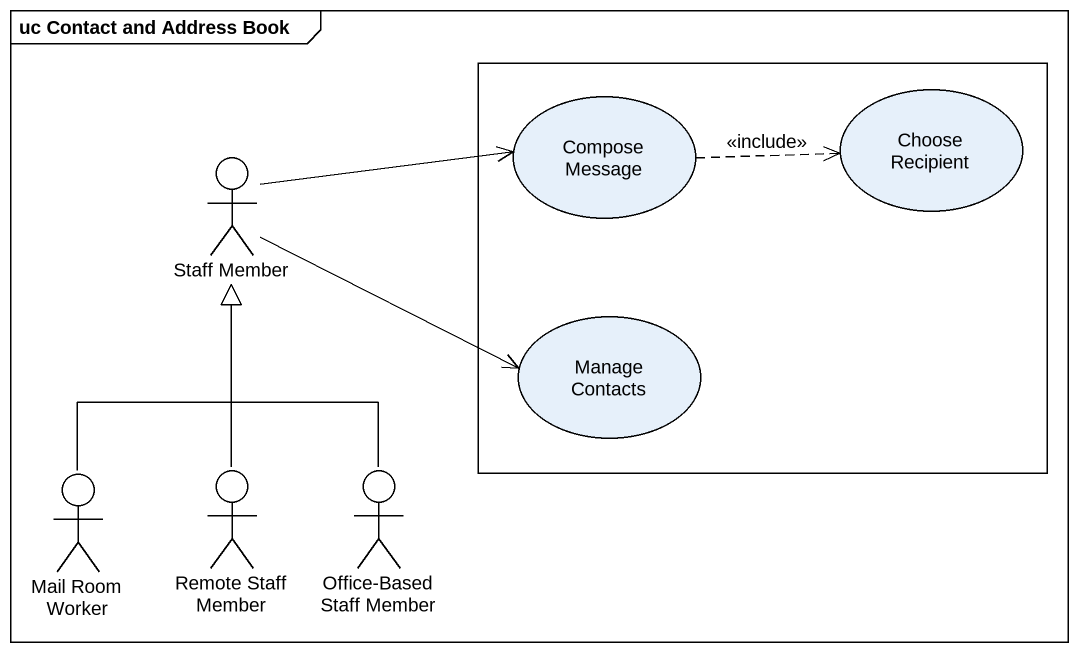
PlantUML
@startuml
mainframe uc Contact and Address Book
rectangle " " as rectangle1 {
  usecase "Compose Message" as Compose_Message
  usecase "Choose Recipient" as Choose_Recipient
  usecase "Manage Contacts" as Manage_Contacts
}
actor "Staff Member" as Staff_Member
actor "Mail Room Worker" as Mail_Room_Worker
actor "Remote Staff Member" as Remote_Staff_Member
actor "Office-Based Staff Member" as Office_Based_Staff_Member
Compose_Message .right.> Choose_Recipient : <<include>>
Staff_Member -right-> Compose_Message
Staff_Member -right-> Manage_Contacts
Mail_Room_Worker -up-|> Staff_Member
Remote_Staff_Member -up-|> Staff_Member
Office_Based_Staff_Member -up-|> Staff_Member
@enduml
